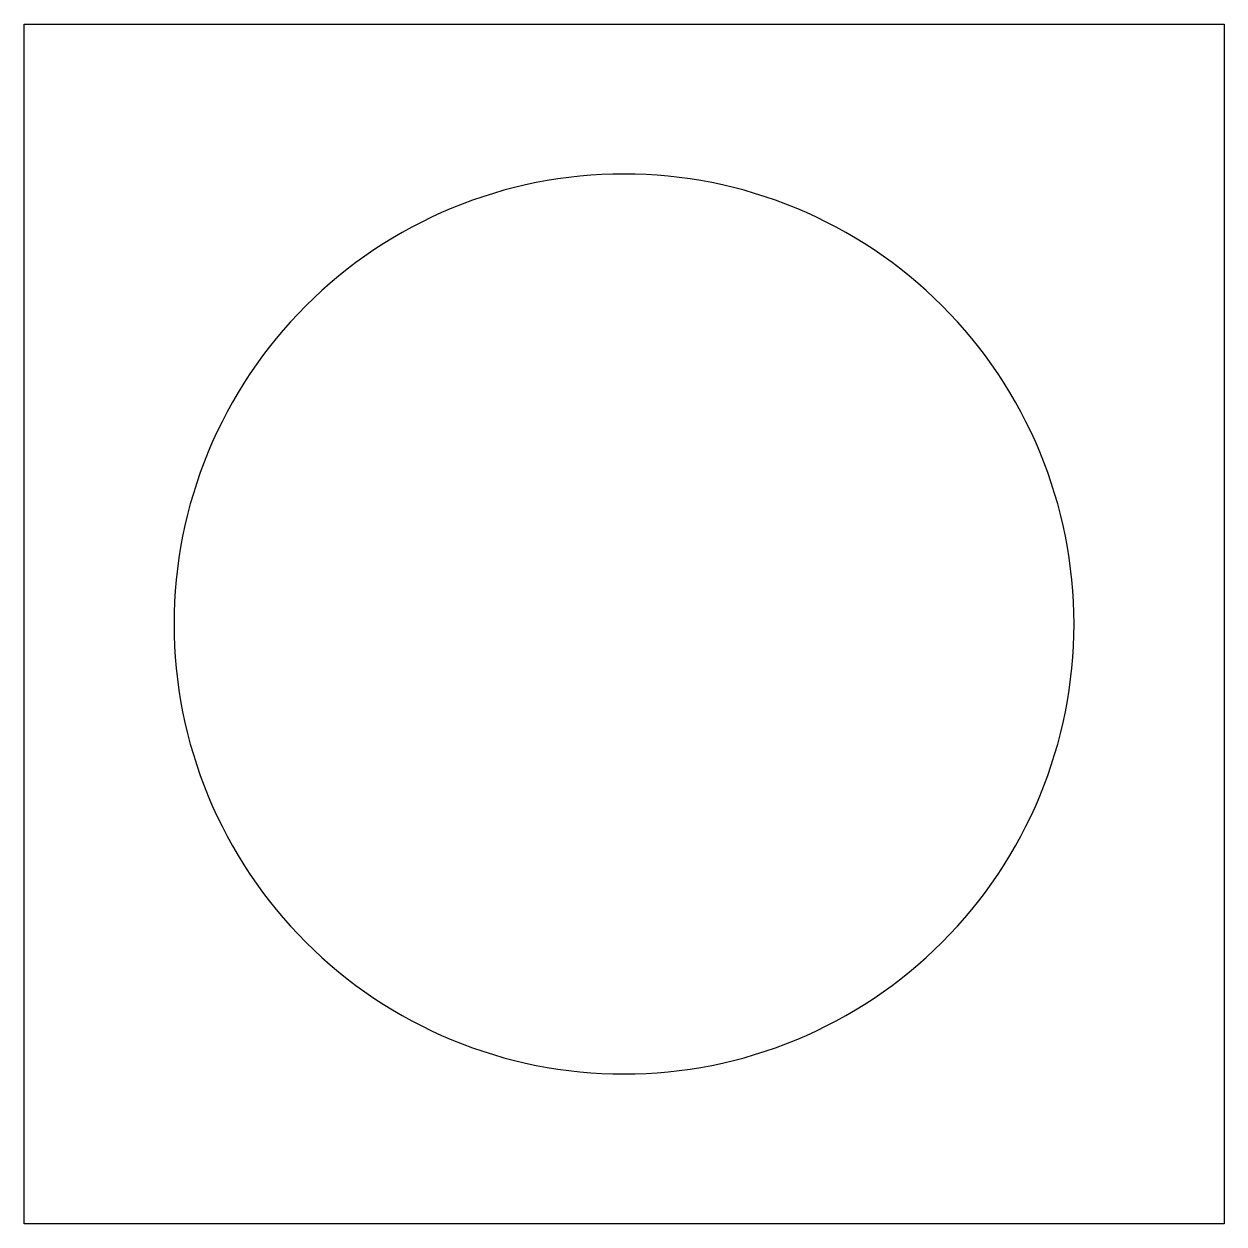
# Model space of a CAD drawing. Header units: millimetres. Extents: x -33.7 to -9.7, y 76.2 to 100.2.
import ezdxf

# ---------------------------------------------------------------- set-up
doc = ezdxf.new("R2010")
doc.units = ezdxf.units.MM

msp = doc.modelspace()

# ---------------------------------------------------------------- linework, layer by layer
for points in [[(-33.72, 76.17), (-33.72, 100.17), (-9.72, 100.17), (-9.72, 76.17)], [(-12.7227, 88.3909), (-12.7308, 88.6116), (-12.7444, 88.8321), (-12.7633, 89.0522), (-12.7877, 89.2717), (-12.8174, 89.4906), (-12.8525, 89.7087), (-12.8929, 89.9258), (-12.9387, 90.1419), (-12.9897, 90.3568), (-13.046, 90.5704), (-13.1075, 90.7826), (-13.1742, 90.9931), (-13.2461, 91.202), (-13.3231, 91.4091), (-13.4051, 91.6142), (-13.4921, 91.8172), (-13.5841, 92.018), (-13.681, 92.2165), (-13.7827, 92.4126), (-13.8892, 92.6061), (-14.0004, 92.7969), (-14.1163, 92.985), (-14.2368, 93.1701), (-14.3617, 93.3523), (-14.4911, 93.5313), (-14.6249, 93.7071), (-14.7629, 93.8795), (-14.9051, 94.0486), (-15.0514, 94.214), (-15.2018, 94.3759), (-15.356, 94.534), (-15.5141, 94.6882), (-15.676, 94.8386), (-15.8414, 94.9849), (-16.0105, 95.1271), (-16.1829, 95.2651), (-16.3587, 95.3989), (-16.5377, 95.5283), (-16.7199, 95.6532), (-16.905, 95.7737), (-17.0931, 95.8896), (-17.2839, 96.0008), (-17.4774, 96.1073), (-17.6735, 96.209), (-17.872, 96.3059), (-18.0728, 96.3979), (-18.2758, 96.4849), (-18.4809, 96.5669), (-18.688, 96.6439), (-18.8969, 96.7158), (-19.1074, 96.7825), (-19.3196, 96.844), (-19.5332, 96.9003), (-19.7481, 96.9513), (-19.9642, 96.9971), (-20.1813, 97.0375), (-20.3994, 97.0726), (-20.6183, 97.1023), (-20.8378, 97.1267), (-21.0579, 97.1456), (-21.2784, 97.1592), (-21.4991, 97.1673), (-21.72, 97.17), (-21.9409, 97.1673), (-22.1616, 97.1592), (-22.3821, 97.1456), (-22.6022, 97.1267), (-22.8217, 97.1023), (-23.0406, 97.0726), (-23.2587, 97.0375), (-23.4758, 96.9971), (-23.6919, 96.9513), (-23.9068, 96.9003), (-24.1204, 96.844), (-24.3326, 96.7825), (-24.5431, 96.7158), (-24.752, 96.6439), (-24.9591, 96.5669), (-25.1642, 96.4849), (-25.3672, 96.3979), (-25.568, 96.3059), (-25.7665, 96.209), (-25.9626, 96.1073), (-26.1561, 96.0008), (-26.3469, 95.8896), (-26.535, 95.7737), (-26.7201, 95.6532), (-26.9023, 95.5283), (-27.0813, 95.3989), (-27.2571, 95.2651), (-27.4295, 95.1271), (-27.5986, 94.9849), (-27.764, 94.8386), (-27.9259, 94.6882), (-28.084, 94.534), (-28.2382, 94.3759), (-28.3886, 94.214), (-28.5349, 94.0486), (-28.6771, 93.8795), (-28.8151, 93.7071), (-28.9489, 93.5313), (-29.0783, 93.3523), (-29.2032, 93.1701), (-29.3237, 92.985), (-29.4396, 92.7969), (-29.5508, 92.6061), (-29.6573, 92.4126), (-29.759, 92.2165), (-29.8559, 92.018), (-29.9479, 91.8172), (-30.0349, 91.6142), (-30.1169, 91.4091), (-30.1939, 91.202), (-30.2658, 90.9931), (-30.3325, 90.7826), (-30.394, 90.5704), (-30.4503, 90.3568), (-30.5013, 90.1419), (-30.5471, 89.9258), (-30.5875, 89.7087), (-30.6226, 89.4906), (-30.6523, 89.2717), (-30.6767, 89.0522), (-30.6956, 88.8321), (-30.7092, 88.6116), (-30.7173, 88.3909), (-30.72, 88.17), (-30.7173, 87.9491), (-30.7092, 87.7284), (-30.6956, 87.5079), (-30.6767, 87.2878), (-30.6523, 87.0683), (-30.6226, 86.8494), (-30.5875, 86.6313), (-30.5471, 86.4142), (-30.5013, 86.1981), (-30.4503, 85.9832), (-30.394, 85.7696), (-30.3325, 85.5574), (-30.2658, 85.3469), (-30.1939, 85.138), (-30.1169, 84.9309), (-30.0349, 84.7258), (-29.9479, 84.5228), (-29.8559, 84.322), (-29.759, 84.1235), (-29.6573, 83.9274), (-29.5508, 83.7339), (-29.4396, 83.5431), (-29.3237, 83.355), (-29.2032, 83.1699), (-29.0783, 82.9877), (-28.9489, 82.8087), (-28.8151, 82.6329), (-28.6771, 82.4605), (-28.5349, 82.2914), (-28.3886, 82.126), (-28.2382, 81.9641), (-28.084, 81.806), (-27.9259, 81.6518), (-27.764, 81.5014), (-27.5986, 81.3551), (-27.4295, 81.2129), (-27.2571, 81.0749), (-27.0813, 80.9411), (-26.9023, 80.8117), (-26.7201, 80.6868), (-26.535, 80.5663), (-26.3469, 80.4504), (-26.1561, 80.3392), (-25.9626, 80.2327), (-25.7665, 80.131), (-25.568, 80.0341), (-25.3672, 79.9421), (-25.1642, 79.8551), (-24.9591, 79.7731), (-24.752, 79.6961), (-24.5431, 79.6242), (-24.3326, 79.5575), (-24.1204, 79.496), (-23.9068, 79.4397), (-23.6919, 79.3887), (-23.4758, 79.3429), (-23.2587, 79.3025), (-23.0406, 79.2674), (-22.8217, 79.2377), (-22.6022, 79.2133), (-22.3821, 79.1944), (-22.1616, 79.1808), (-21.9409, 79.1727), (-21.72, 79.17), (-21.4991, 79.1727), (-21.2784, 79.1808), (-21.0579, 79.1944), (-20.8378, 79.2133), (-20.6183, 79.2377), (-20.3994, 79.2674), (-20.1813, 79.3025), (-19.9642, 79.3429), (-19.7481, 79.3887), (-19.5332, 79.4397), (-19.3196, 79.496), (-19.1074, 79.5575), (-18.8969, 79.6242), (-18.688, 79.6961), (-18.4809, 79.7731), (-18.2758, 79.8551), (-18.0728, 79.9421), (-17.872, 80.0341), (-17.6735, 80.131), (-17.4774, 80.2327), (-17.2839, 80.3392), (-17.0931, 80.4504), (-16.905, 80.5663), (-16.7199, 80.6868), (-16.5377, 80.8117), (-16.3587, 80.9411), (-16.1829, 81.0749), (-16.0105, 81.2129), (-15.8414, 81.3551), (-15.676, 81.5014), (-15.5141, 81.6518), (-15.356, 81.806), (-15.2018, 81.9641), (-15.0514, 82.126), (-14.9051, 82.2914), (-14.7629, 82.4605), (-14.6249, 82.6329), (-14.4911, 82.8087), (-14.3617, 82.9877), (-14.2368, 83.1699), (-14.1163, 83.355), (-14.0004, 83.5431), (-13.8892, 83.7339), (-13.7827, 83.9274), (-13.681, 84.1235), (-13.5841, 84.322), (-13.4921, 84.5228), (-13.4051, 84.7258), (-13.3231, 84.9309), (-13.2461, 85.138), (-13.1742, 85.3469), (-13.1075, 85.5574), (-13.046, 85.7696), (-12.9897, 85.9832), (-12.9387, 86.1981), (-12.8929, 86.4142), (-12.8525, 86.6313), (-12.8174, 86.8494), (-12.7877, 87.0683), (-12.7633, 87.2878), (-12.7444, 87.5079), (-12.7308, 87.7284), (-12.7227, 87.9491), (-12.72, 88.17)]]:
    msp.add_lwpolyline(points, close=True)

doc.saveas('drawing.dxf')
